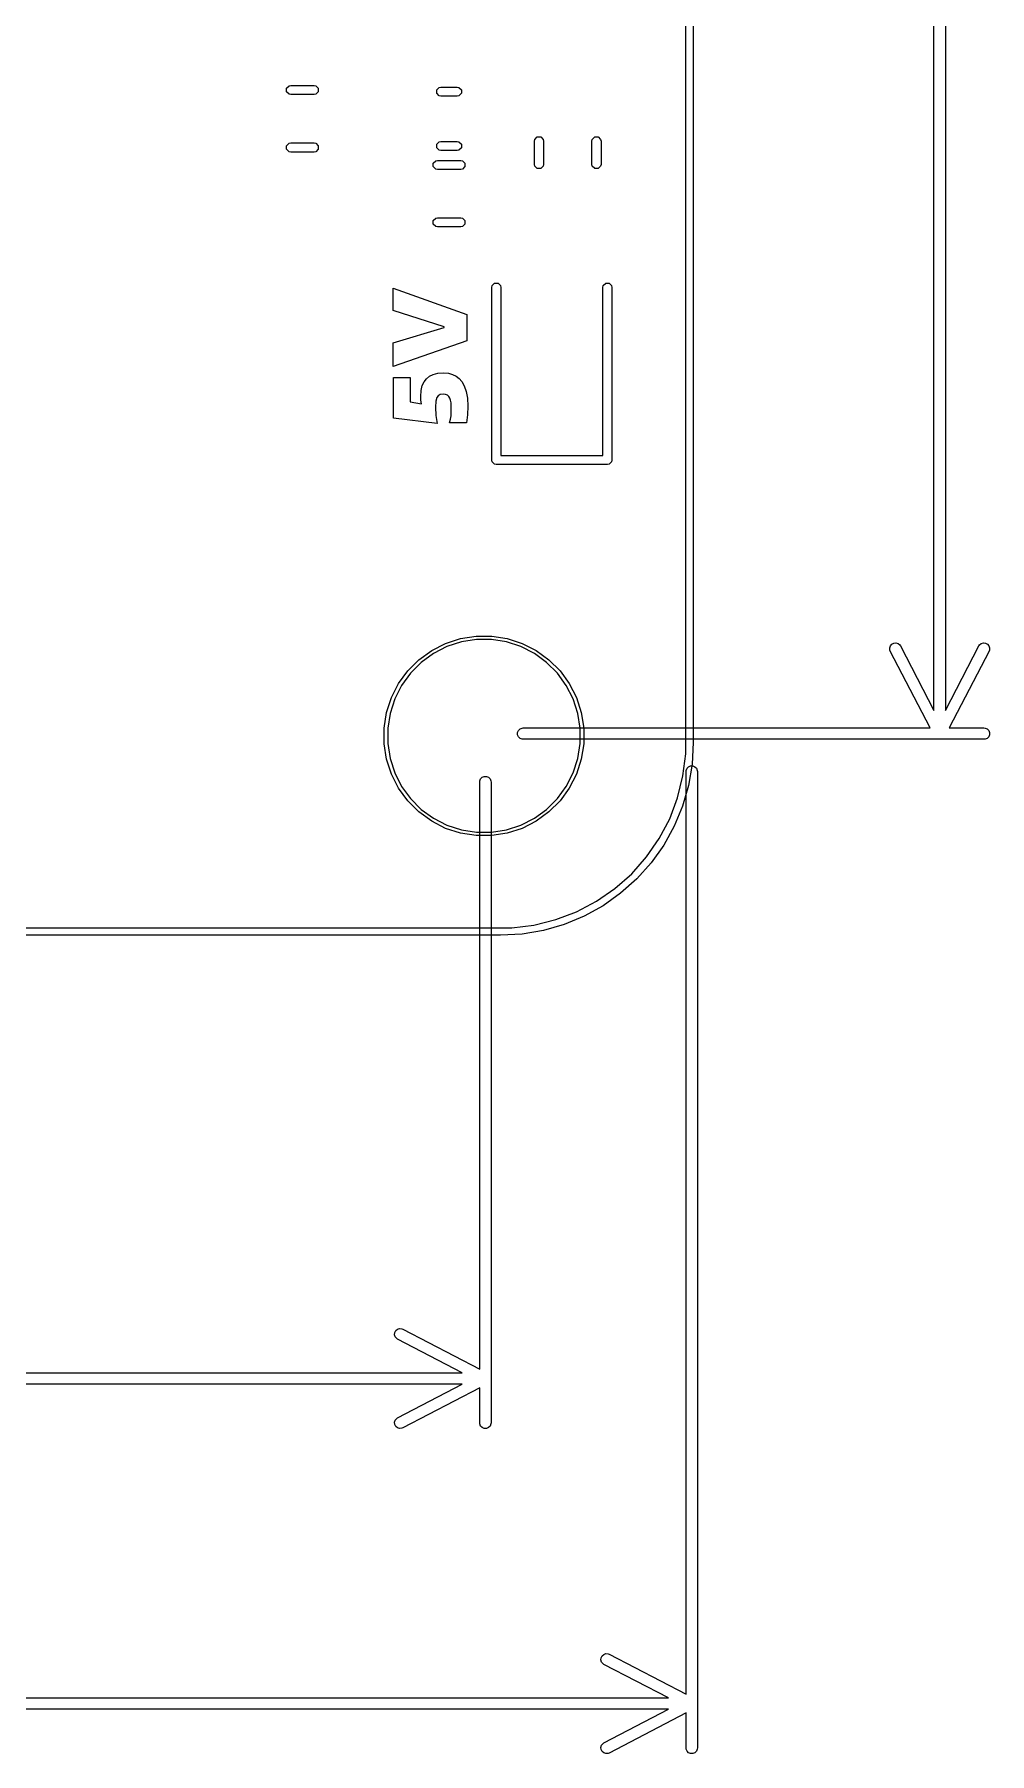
# Model space of a CAD drawing. Header units: inches. Extents: x 5.01 to 6.93, y -5.96 to -2.38.
# Drawn here: x 6.428 to 6.925, y -5.957 to -5.062 of the extents above; entities that cross this region are included whole.
import ezdxf

# ---------------------------------------------------------------- set-up
doc = ezdxf.new("R2010")
doc.units = ezdxf.units.IN
doc.header["$MEASUREMENT"] = 0
doc.layers.add('F.Silkscreen', color=41, linetype='CONTINUOUS', true_color=0xf2eda1)

msp = doc.modelspace()

# ---------------------------------------------------------------- linework, layer by layer
at = {"layer": 'F.Silkscreen', "linetype": 'CONTINUOUS'}
for p, q in [((6.76682, -5.43027), (6.76682, -2.47751)), ((6.77075, -2.47751), (6.77075, -5.43027)), ((6.89615, -5.41358), (6.89615, -3.87)), ((6.90206, -3.87), (6.90206, -5.41358)), ((6.55898, -5.0896), (6.56026, -5.08832)), ((6.55898, -5.09141), (6.55898, -5.0896)), ((6.56026, -5.09268), (6.55898, -5.09141)), ((6.56026, -5.08832), (6.56116, -5.08814)), ((6.56116, -5.09286), (6.56026, -5.09268)), ((6.56116, -5.08814), (6.57326, -5.08814)), ((6.57326, -5.09286), (6.56116, -5.09286)), ((6.57326, -5.08814), (6.57416, -5.08832)), ((6.57416, -5.09268), (6.57326, -5.09286)), ((6.57416, -5.08832), (6.57544, -5.0896)), ((6.57544, -5.09141), (6.57416, -5.09268)), ((6.57544, -5.0896), (6.57544, -5.09141)), ((6.63716, -5.09039), (6.63844, -5.08911)), ((6.63716, -5.09219), (6.63716, -5.09039)), ((6.63844, -5.09347), (6.63716, -5.09219)), ((6.63844, -5.08911), (6.63934, -5.08893)), ((6.63934, -5.09365), (6.63844, -5.09347)), ((6.63934, -5.08893), (6.64783, -5.08893)), ((6.64783, -5.09365), (6.63934, -5.09365)), ((6.64783, -5.08893), (6.64874, -5.08911)), ((6.64874, -5.09347), (6.64783, -5.09365)), ((6.64874, -5.08911), (6.65002, -5.09039)), ((6.65002, -5.09219), (6.64874, -5.09347)), ((6.65002, -5.09039), (6.65002, -5.09219)), ((6.55898, -5.11952), (6.56026, -5.11824)), ((6.55898, -5.12133), (6.55898, -5.11952)), ((6.56026, -5.11824), (6.56116, -5.11806)), ((6.56116, -5.11806), (6.57326, -5.11806)), ((6.57326, -5.11806), (6.57416, -5.11824)), ((6.57416, -5.11824), (6.57544, -5.11952)), ((6.57544, -5.11952), (6.57544, -5.12133)), ((6.63716, -5.11873), (6.63844, -5.11745)), ((6.63716, -5.12054), (6.63716, -5.11873)), ((6.63844, -5.12182), (6.63716, -5.12054)), ((6.63844, -5.11745), (6.63934, -5.11727)), ((6.63934, -5.11727), (6.64783, -5.11727)), ((6.64783, -5.11727), (6.64874, -5.11745)), ((6.64874, -5.11745), (6.65002, -5.11873)), ((6.65002, -5.12054), (6.64874, -5.12182)), ((6.65002, -5.11873), (6.65002, -5.12054)), ((6.68808, -5.11713), (6.68826, -5.11623)), ((6.68808, -5.12923), (6.68808, -5.11713)), ((6.68826, -5.11623), (6.68953, -5.11495)), ((6.68953, -5.11495), (6.69134, -5.11495)), ((6.69134, -5.11495), (6.69262, -5.11623)), ((6.69262, -5.11623), (6.6928, -5.11713)), ((6.6928, -5.11713), (6.6928, -5.12923)), ((6.718, -5.11713), (6.71818, -5.11623)), ((6.718, -5.12923), (6.718, -5.11713)), ((6.71818, -5.11623), (6.71946, -5.11495)), ((6.71946, -5.11495), (6.72126, -5.11495)), ((6.72126, -5.11495), (6.72254, -5.11623)), ((6.72254, -5.11623), (6.72272, -5.11713)), ((6.72272, -5.11713), (6.72272, -5.12923)), ((6.56026, -5.12261), (6.55898, -5.12133)), ((6.56116, -5.12279), (6.56026, -5.12261)), ((6.57326, -5.12279), (6.56116, -5.12279)), ((6.57416, -5.12261), (6.57326, -5.12279)), ((6.57544, -5.12133), (6.57416, -5.12261)), ((6.63536, -5.12857), (6.63664, -5.1273)), ((6.63536, -5.13038), (6.63536, -5.12857)), ((6.63664, -5.1273), (6.63754, -5.12712)), ((6.63754, -5.12712), (6.64964, -5.12712)), ((6.63934, -5.122), (6.63844, -5.12182)), ((6.64783, -5.122), (6.63934, -5.122)), ((6.64874, -5.12182), (6.64783, -5.122)), ((6.64964, -5.12712), (6.65054, -5.1273)), ((6.65054, -5.1273), (6.65182, -5.12857)), ((6.65182, -5.12857), (6.65182, -5.13038)), ((6.68826, -5.13013), (6.68808, -5.12923)), ((6.6928, -5.12923), (6.69262, -5.13013)), ((6.71818, -5.13013), (6.718, -5.12923)), ((6.72272, -5.12923), (6.72254, -5.13013)), ((6.63664, -5.13166), (6.63536, -5.13038)), ((6.63754, -5.13184), (6.63664, -5.13166)), ((6.64964, -5.13184), (6.63754, -5.13184)), ((6.65054, -5.13166), (6.64964, -5.13184)), ((6.65182, -5.13038), (6.65054, -5.13166)), ((6.68953, -5.13141), (6.68826, -5.13013)), ((6.69134, -5.13141), (6.68953, -5.13141)), ((6.69262, -5.13013), (6.69134, -5.13141)), ((6.71946, -5.13141), (6.71818, -5.13013)), ((6.72126, -5.13141), (6.71946, -5.13141)), ((6.72254, -5.13013), (6.72126, -5.13141)), ((6.63536, -5.1585), (6.63664, -5.15722)), ((6.63536, -5.1603), (6.63536, -5.1585)), ((6.63664, -5.16158), (6.63536, -5.1603)), ((6.63664, -5.15722), (6.63754, -5.15704)), ((6.63754, -5.16176), (6.63664, -5.16158)), ((6.63754, -5.15704), (6.64964, -5.15704)), ((6.64964, -5.16176), (6.63754, -5.16176)), ((6.64964, -5.15704), (6.65054, -5.15722)), ((6.65054, -5.16158), (6.64964, -5.16176)), ((6.65054, -5.15722), (6.65182, -5.1585)), ((6.65182, -5.1603), (6.65054, -5.16158)), ((6.65182, -5.1585), (6.65182, -5.1603)), ((6.66583, -5.19326), (6.66601, -5.19235)), ((6.66601, -5.19235), (6.66729, -5.19108)), ((6.66729, -5.19108), (6.6691, -5.19108)), ((6.6691, -5.19108), (6.67038, -5.19235)), ((6.67038, -5.19235), (6.67056, -5.19326)), ((6.72371, -5.19326), (6.72389, -5.19235)), ((6.72389, -5.19235), (6.72516, -5.19108)), ((6.72516, -5.19108), (6.72697, -5.19108)), ((6.72697, -5.19108), (6.72825, -5.19235)), ((6.72825, -5.19235), (6.72843, -5.19326)), ((6.61452, -5.20528), (6.61452, -5.19371)), ((6.61452, -5.19371), (6.65276, -5.20743)), ((6.66583, -5.28322), (6.66583, -5.19326)), ((6.67056, -5.19326), (6.67056, -5.28086)), ((6.72371, -5.28086), (6.72371, -5.19326)), ((6.72843, -5.19326), (6.72843, -5.28322)), ((6.64108, -5.21377), (6.61452, -5.20528)), ((6.65276, -5.20743), (6.65276, -5.22105)), ((6.61452, -5.22215), (6.64108, -5.2141)), ((6.64108, -5.2141), (6.64108, -5.21377)), ((6.65276, -5.22105), (6.61452, -5.23439)), ((6.61452, -5.23439), (6.61452, -5.22215)), ((6.6146, -5.26135), (6.6146, -5.24017)), ((6.6146, -5.24017), (6.62337, -5.24017)), ((6.62337, -5.24017), (6.62337, -5.25291)), ((6.62902, -5.24689), (6.62962, -5.24438)), ((6.62962, -5.24438), (6.63054, -5.24238)), ((6.63054, -5.24238), (6.63177, -5.24081)), ((6.63177, -5.24081), (6.63333, -5.23956)), ((6.63333, -5.23956), (6.63528, -5.23862)), ((6.63528, -5.23862), (6.63769, -5.23802)), ((6.63769, -5.23802), (6.64067, -5.2378)), ((6.64067, -5.2378), (6.64323, -5.238)), ((6.64323, -5.238), (6.64541, -5.23857)), ((6.64541, -5.23857), (6.64728, -5.23947)), ((6.64728, -5.23947), (6.64887, -5.24072)), ((6.64887, -5.24072), (6.65024, -5.24233)), ((6.65024, -5.24233), (6.65152, -5.24462)), ((6.65152, -5.24462), (6.6525, -5.24744)), ((6.62337, -5.25291), (6.62918, -5.25385)), ((6.6288, -5.25004), (6.62902, -5.24689)), ((6.62888, -5.252), (6.6288, -5.25004)), ((6.62918, -5.25385), (6.62888, -5.252)), ((6.6367, -5.25252), (6.63647, -5.25561)), ((6.63726, -5.25059), (6.6367, -5.25252)), ((6.63794, -5.24967), (6.63726, -5.25059)), ((6.63899, -5.24909), (6.63794, -5.24967)), ((6.64056, -5.24888), (6.63899, -5.24909)), ((6.64178, -5.24903), (6.64056, -5.24888)), ((6.64269, -5.24946), (6.64178, -5.24903)), ((6.64341, -5.25013), (6.64269, -5.24946)), ((6.64397, -5.25103), (6.64341, -5.25013)), ((6.64435, -5.25208), (6.64397, -5.25103)), ((6.64459, -5.25335), (6.64435, -5.25208)), ((6.64476, -5.25616), (6.64459, -5.25335)), ((6.6525, -5.24744), (6.65314, -5.25088)), ((6.65314, -5.25088), (6.65337, -5.25506)), ((6.65337, -5.25506), (6.65321, -5.25967)), ((6.6373, -5.26417), (6.6146, -5.26135)), ((6.63647, -5.25561), (6.63672, -5.25992)), ((6.63672, -5.25992), (6.6373, -5.26417)), ((6.64388, -5.26373), (6.64429, -5.26188)), ((6.65265, -5.26373), (6.64388, -5.26373)), ((6.64429, -5.26188), (6.64461, -5.26017)), ((6.64461, -5.26017), (6.64476, -5.25837)), ((6.64476, -5.25837), (6.64476, -5.25616)), ((6.65321, -5.25967), (6.65265, -5.26373)), ((6.67056, -5.28086), (6.72371, -5.28086)), ((6.66601, -5.28412), (6.66583, -5.28322)), ((6.66729, -5.2854), (6.66601, -5.28412)), ((6.66819, -5.28558), (6.66729, -5.2854)), ((6.72607, -5.28558), (6.66819, -5.28558)), ((6.72697, -5.2854), (6.72607, -5.28558)), ((6.72825, -5.28412), (6.72697, -5.2854)), ((6.72843, -5.28322), (6.72825, -5.28412)), ((6.63453, -5.3824), (6.64181, -5.37869)), ((6.6425, -5.38036), (6.63547, -5.38395)), ((6.64181, -5.37869), (6.64959, -5.37616)), ((6.65001, -5.37792), (6.6425, -5.38036)), ((6.64959, -5.37616), (6.65766, -5.37488)), ((6.6578, -5.37669), (6.65001, -5.37792)), ((6.65766, -5.37488), (6.66584, -5.37488)), ((6.6657, -5.37669), (6.6578, -5.37669)), ((6.67349, -5.37792), (6.6657, -5.37669)), ((6.66584, -5.37488), (6.67391, -5.37616)), ((6.681, -5.38036), (6.67349, -5.37792)), ((6.67391, -5.37616), (6.68169, -5.37869)), ((6.68803, -5.38395), (6.681, -5.38036)), ((6.68169, -5.37869), (6.68898, -5.3824)), ((6.87308, -5.38097), (6.87343, -5.37988)), ((6.87343, -5.37988), (6.87417, -5.37899)), ((6.87417, -5.37899), (6.87519, -5.37846)), ((6.87519, -5.37846), (6.87634, -5.37836)), ((6.87634, -5.37836), (6.87744, -5.37871)), ((6.87744, -5.37871), (6.87832, -5.37945)), ((6.87832, -5.37945), (6.87864, -5.37993)), ((6.87864, -5.37993), (6.89615, -5.41358)), ((6.90206, -5.41358), (6.91957, -5.37993)), ((6.91957, -5.37993), (6.91989, -5.37945)), ((6.91989, -5.37945), (6.92077, -5.37871)), ((6.92077, -5.37871), (6.92187, -5.37836)), ((6.92187, -5.37836), (6.92302, -5.37846)), ((6.92302, -5.37846), (6.92404, -5.37899)), ((6.92404, -5.37899), (6.92478, -5.37988)), ((6.92478, -5.37988), (6.92513, -5.38097)), ((6.62213, -5.39299), (6.62791, -5.38721)), ((6.62909, -5.38858), (6.62351, -5.39416)), ((6.62791, -5.38721), (6.63453, -5.3824)), ((6.63547, -5.38395), (6.62909, -5.38858)), ((6.69441, -5.38858), (6.68803, -5.38395)), ((6.68898, -5.3824), (6.69559, -5.38721)), ((6.69999, -5.39416), (6.69441, -5.38858)), ((6.69559, -5.38721), (6.70137, -5.39299)), ((6.87318, -5.38212), (6.87308, -5.38097)), ((6.8734, -5.38266), (6.87318, -5.38212)), ((6.89424, -5.42269), (6.8734, -5.38266)), ((6.92481, -5.38266), (6.90397, -5.42269)), ((6.92503, -5.38212), (6.92481, -5.38266)), ((6.92513, -5.38097), (6.92503, -5.38212)), ((6.61732, -5.3996), (6.62213, -5.39299)), ((6.62351, -5.39416), (6.61887, -5.40055)), ((6.70463, -5.40055), (6.69999, -5.39416)), ((6.70137, -5.39299), (6.70618, -5.3996)), ((6.61108, -5.41466), (6.61361, -5.40689)), ((6.61361, -5.40689), (6.61732, -5.3996)), ((6.61887, -5.40055), (6.61529, -5.40758)), ((6.70821, -5.40758), (6.70463, -5.40055)), ((6.70618, -5.3996), (6.70989, -5.40689)), ((6.70989, -5.40689), (6.71242, -5.41466)), ((6.6098, -5.42274), (6.61108, -5.41466)), ((6.61285, -5.41509), (6.61161, -5.42288)), ((6.61529, -5.40758), (6.61285, -5.41509)), ((6.71065, -5.41509), (6.70821, -5.40758)), ((6.71189, -5.42288), (6.71065, -5.41509)), ((6.71242, -5.41466), (6.7137, -5.42274)), ((6.6098, -5.42288), (6.6098, -5.42274)), ((6.6098, -5.43092), (6.6098, -5.42288)), ((6.61161, -5.42288), (6.61161, -5.43077)), ((6.67928, -5.42507), (6.67972, -5.42401)), ((6.67928, -5.42622), (6.67928, -5.42507)), ((6.67972, -5.42401), (6.68053, -5.42319)), ((6.68053, -5.42319), (6.6816, -5.42275)), ((6.6816, -5.42275), (6.68217, -5.42269)), ((6.68217, -5.42269), (6.89424, -5.42269)), ((6.71189, -5.43077), (6.71189, -5.42288)), ((6.7137, -5.42274), (6.7137, -5.43092)), ((6.90397, -5.42269), (6.92219, -5.42269)), ((6.92219, -5.42269), (6.92277, -5.42275)), ((6.92277, -5.42275), (6.92383, -5.42319)), ((6.92383, -5.42319), (6.92465, -5.42401)), ((6.92465, -5.42401), (6.92509, -5.42507)), ((6.92509, -5.42507), (6.92509, -5.42622)), ((6.61108, -5.43899), (6.6098, -5.43092)), ((6.61161, -5.43077), (6.61285, -5.43857)), ((6.67972, -5.42729), (6.67928, -5.42622)), ((6.68053, -5.4281), (6.67972, -5.42729)), ((6.6816, -5.42854), (6.68053, -5.4281)), ((6.68217, -5.4286), (6.6816, -5.42854)), ((6.92219, -5.4286), (6.68217, -5.4286)), ((6.71065, -5.43857), (6.71189, -5.43077)), ((6.7137, -5.43092), (6.71242, -5.43899)), ((6.76682, -5.4361), (6.76682, -5.43027)), ((6.76682, -5.43027), (6.76682, -5.43027)), ((6.77075, -5.43027), (6.77012, -5.44151)), ((6.77075, -5.43027), (6.77075, -5.43027)), ((6.92277, -5.42854), (6.92219, -5.4286)), ((6.92383, -5.4281), (6.92277, -5.42854)), ((6.92465, -5.42729), (6.92383, -5.4281)), ((6.92509, -5.42622), (6.92465, -5.42729)), ((6.61361, -5.44677), (6.61108, -5.43899)), ((6.61285, -5.43857), (6.61529, -5.44607)), ((6.70821, -5.44607), (6.71065, -5.43857)), ((6.71242, -5.43899), (6.70989, -5.44677)), ((6.76541, -5.44768), (6.76682, -5.4361)), ((6.76751, -5.44369), (6.76833, -5.44288)), ((6.77012, -5.44151), (6.76824, -5.45261)), ((6.76833, -5.44288), (6.76939, -5.44244)), ((6.76939, -5.44244), (6.77055, -5.44244)), ((6.77055, -5.44244), (6.77161, -5.44288)), ((6.77161, -5.44288), (6.77242, -5.44369)), ((6.61732, -5.45405), (6.61361, -5.44677)), ((6.61529, -5.44607), (6.61887, -5.45311)), ((6.65954, -5.45084), (6.65959, -5.45027)), ((6.65954, -5.75661), (6.65954, -5.45084)), ((6.65959, -5.45027), (6.66003, -5.4492)), ((6.66003, -5.4492), (6.66085, -5.44839)), ((6.66085, -5.44839), (6.66191, -5.44795)), ((6.66191, -5.44795), (6.66307, -5.44795)), ((6.66307, -5.44795), (6.66413, -5.44839)), ((6.66413, -5.44839), (6.66494, -5.4492)), ((6.66494, -5.4492), (6.66539, -5.45027)), ((6.66539, -5.45027), (6.66544, -5.45084)), ((6.66544, -5.45084), (6.66544, -5.78456)), ((6.70463, -5.45311), (6.70821, -5.44607)), ((6.70989, -5.44677), (6.70618, -5.45405)), ((6.76262, -5.45901), (6.76541, -5.44768)), ((6.76702, -5.44533), (6.76707, -5.44476)), ((6.76702, -5.9259), (6.76702, -5.44533)), ((6.76707, -5.44476), (6.76751, -5.44369)), ((6.77242, -5.44369), (6.77287, -5.44476)), ((6.77287, -5.44476), (6.77292, -5.44533)), ((6.77292, -5.44533), (6.77292, -5.95385)), ((6.62213, -5.46067), (6.61732, -5.45405)), ((6.61887, -5.45311), (6.62351, -5.45949)), ((6.62791, -5.46645), (6.62213, -5.46067)), ((6.62351, -5.45949), (6.62909, -5.46507)), ((6.69441, -5.46507), (6.69999, -5.45949)), ((6.70137, -5.46067), (6.69559, -5.46645)), ((6.69999, -5.45949), (6.70463, -5.45311)), ((6.70618, -5.45405), (6.70137, -5.46067)), ((6.75848, -5.46993), (6.76262, -5.45901)), ((6.76824, -5.45261), (6.76512, -5.46342)), ((6.63453, -5.47126), (6.62791, -5.46645)), ((6.62909, -5.46507), (6.63547, -5.46971)), ((6.63547, -5.46971), (6.6425, -5.47329)), ((6.681, -5.47329), (6.68803, -5.46971)), ((6.68803, -5.46971), (6.69441, -5.46507)), ((6.69559, -5.46645), (6.68898, -5.47126)), ((6.75306, -5.48026), (6.75848, -5.46993)), ((6.76512, -5.46342), (6.76081, -5.47383)), ((6.64181, -5.47497), (6.63453, -5.47126)), ((6.64959, -5.47749), (6.64181, -5.47497)), ((6.6425, -5.47329), (6.65001, -5.47573)), ((6.65766, -5.47877), (6.64959, -5.47749)), ((6.65001, -5.47573), (6.6578, -5.47697)), ((6.66584, -5.47877), (6.65766, -5.47877)), ((6.6578, -5.47697), (6.6657, -5.47697)), ((6.6657, -5.47697), (6.67349, -5.47573)), ((6.67391, -5.47749), (6.66584, -5.47877)), ((6.67349, -5.47573), (6.681, -5.47329)), ((6.68169, -5.47497), (6.67391, -5.47749)), ((6.68898, -5.47126), (6.68169, -5.47497)), ((6.76081, -5.47383), (6.75537, -5.48368)), ((6.74643, -5.48986), (6.75306, -5.48026)), ((6.75537, -5.48368), (6.74885, -5.49286)), ((6.73869, -5.4986), (6.74643, -5.48986)), ((6.74885, -5.49286), (6.74135, -5.50126)), ((6.72995, -5.50633), (6.73869, -5.4986)), ((6.74135, -5.50126), (6.73295, -5.50876)), ((6.71002, -5.51839), (6.72035, -5.51296)), ((6.72035, -5.51296), (6.72995, -5.50633)), ((6.73295, -5.50876), (6.72377, -5.51527)), ((6.68778, -5.52532), (6.69911, -5.52252)), ((6.69911, -5.52252), (6.71002, -5.51839)), ((6.71392, -5.52072), (6.70352, -5.52503)), ((6.72377, -5.51527), (6.71392, -5.52072)), ((5.48926, -5.52672), (6.67036, -5.52672)), ((6.67036, -5.53066), (5.48926, -5.53066)), ((6.67036, -5.52672), (6.67619, -5.52672)), ((6.6816, -5.53003), (6.67036, -5.53066)), ((6.67619, -5.52672), (6.68778, -5.52532)), ((6.6927, -5.52814), (6.6816, -5.53003)), ((6.70352, -5.52503), (6.6927, -5.52814)), ((6.6152, -5.73871), (6.6153, -5.73756)), ((6.6153, -5.73756), (6.61584, -5.73654)), ((6.61584, -5.73654), (6.61672, -5.7358)), ((6.61672, -5.7358), (6.61782, -5.73545)), ((6.61782, -5.73545), (6.61897, -5.73555)), ((6.61897, -5.73555), (6.6195, -5.73577)), ((6.6195, -5.73577), (6.65954, -5.75661)), ((6.61555, -5.73981), (6.6152, -5.73871)), ((6.61629, -5.74069), (6.61555, -5.73981)), ((6.61678, -5.741), (6.61629, -5.74069)), ((6.65042, -5.75852), (6.61678, -5.741)), ((5.51196, -5.75852), (6.65042, -5.75852)), ((6.65042, -5.76443), (5.51196, -5.76443)), ((6.61678, -5.78194), (6.65042, -5.76443)), ((6.65954, -5.76634), (6.6195, -5.78718)), ((6.65954, -5.78456), (6.65954, -5.76634)), ((6.6152, -5.78424), (6.61555, -5.78314)), ((6.61555, -5.78314), (6.61629, -5.78226)), ((6.61629, -5.78226), (6.61678, -5.78194)), ((6.6153, -5.78539), (6.6152, -5.78424)), ((6.61584, -5.78641), (6.6153, -5.78539)), ((6.61672, -5.78715), (6.61584, -5.78641)), ((6.61782, -5.7875), (6.61672, -5.78715)), ((6.61897, -5.7874), (6.61782, -5.7875)), ((6.6195, -5.78718), (6.61897, -5.7874)), ((6.65959, -5.78514), (6.65954, -5.78456)), ((6.66003, -5.7862), (6.65959, -5.78514)), ((6.66085, -5.78702), (6.66003, -5.7862)), ((6.66191, -5.78746), (6.66085, -5.78702)), ((6.66307, -5.78746), (6.66191, -5.78746)), ((6.66413, -5.78702), (6.66307, -5.78746)), ((6.66494, -5.7862), (6.66413, -5.78702)), ((6.66539, -5.78514), (6.66494, -5.7862)), ((6.66544, -5.78456), (6.66539, -5.78514)), ((6.72268, -5.908), (6.72278, -5.90685)), ((6.72303, -5.9091), (6.72268, -5.908)), ((6.72278, -5.90685), (6.72332, -5.90583)), ((6.72332, -5.90583), (6.7242, -5.90509)), ((6.7242, -5.90509), (6.7253, -5.90474)), ((6.7253, -5.90474), (6.72645, -5.90484)), ((6.72645, -5.90484), (6.72698, -5.90506)), ((6.72698, -5.90506), (6.76702, -5.9259)), ((6.72377, -5.90998), (6.72303, -5.9091)), ((6.72426, -5.9103), (6.72377, -5.90998)), ((6.7579, -5.92781), (6.72426, -5.9103)), ((5.40093, -5.92781), (6.7579, -5.92781)), ((6.7579, -5.93372), (5.40093, -5.93372)), ((6.72426, -5.95123), (6.7579, -5.93372)), ((6.76702, -5.93563), (6.72698, -5.95647)), ((6.76702, -5.95385), (6.76702, -5.93563)), ((6.72268, -5.95353), (6.72303, -5.95243)), ((6.72303, -5.95243), (6.72377, -5.95155)), ((6.72377, -5.95155), (6.72426, -5.95123)), ((6.72278, -5.95468), (6.72268, -5.95353)), ((6.72332, -5.9557), (6.72278, -5.95468)), ((6.7242, -5.95644), (6.72332, -5.9557)), ((6.7253, -5.95679), (6.7242, -5.95644)), ((6.72645, -5.95669), (6.7253, -5.95679)), ((6.72698, -5.95647), (6.72645, -5.95669)), ((6.76707, -5.95443), (6.76702, -5.95385)), ((6.76751, -5.95549), (6.76707, -5.95443)), ((6.76833, -5.95631), (6.76751, -5.95549)), ((6.76939, -5.95675), (6.76833, -5.95631)), ((6.77055, -5.95675), (6.76939, -5.95675)), ((6.77161, -5.95631), (6.77055, -5.95675)), ((6.77242, -5.95549), (6.77161, -5.95631)), ((6.77287, -5.95443), (6.77242, -5.95549)), ((6.77292, -5.95385), (6.77287, -5.95443))]:
    msp.add_line(p, q, dxfattribs=at)

doc.saveas('drawing.dxf')
